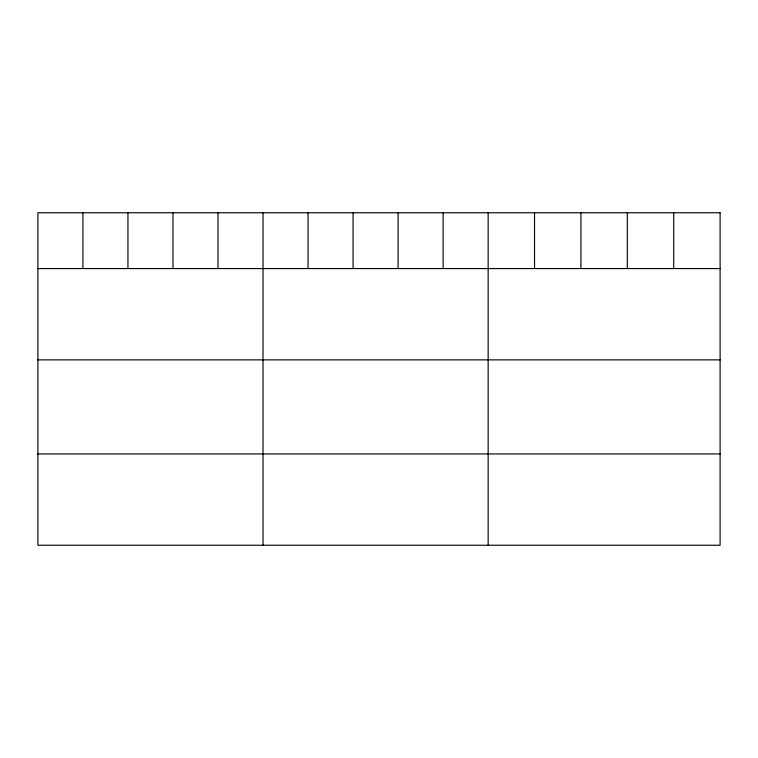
<?xml version="1.0" encoding="UTF-8"?>
<svg xmlns="http://www.w3.org/2000/svg" width="758" height="758" viewBox="0 0 758 758"><rect width="100%" height="100%" fill="white"/><g stroke="black" fill="none" stroke-linecap="round" stroke-linejoin="round"><path stroke-width="1.14" d="M37.9 268.569L720.1 268.569M37.9 359.87L720.1 359.87M37.9 453.938L720.1 453.938M673.71 212.761L673.71 268.569M627.321 212.761L627.321 268.569M580.931 212.761L580.931 268.569M534.542 212.761L534.542 268.569M488.152 212.761L488.152 545.239M443.127 212.761L443.127 268.569M398.102 212.761L398.102 268.569M353.076 212.761L353.076 268.569M308.051 212.761L308.051 268.569M263.026 212.761L263.026 545.239M218.001 212.761L218.001 268.569M172.976 212.761L172.976 268.569M127.95 212.761L127.95 268.569M82.925 212.761L82.925 268.569M720.1 212.761L37.9 212.761L37.9 545.239L720.1 545.239L720.1 212.761"/></g></svg>
